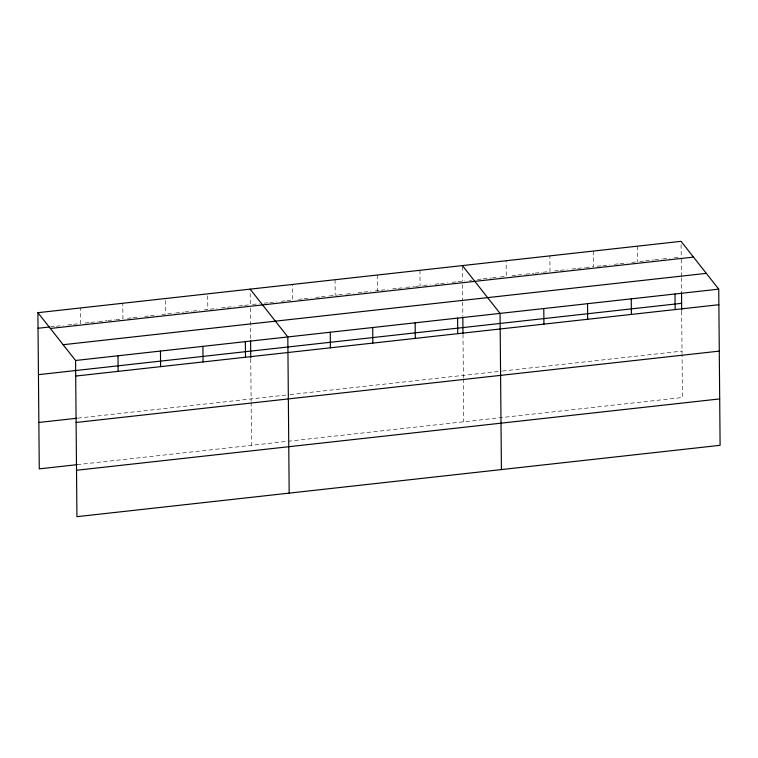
<?xml version="1.0" encoding="UTF-8"?>
<svg xmlns="http://www.w3.org/2000/svg" width="758" height="758" viewBox="0 0 758 758"><rect width="100%" height="100%" fill="white"/><g stroke="black" fill="none" stroke-linecap="round" stroke-linejoin="round"><path stroke-width="0.57" stroke-dasharray="3.79 2.84" d="M50.653 326.859L55.249 326.347M56.395 326.224L63.274 325.457M67.869 324.945L72.455 324.443M73.602 324.31L80.49 323.552L80.348 307.975M85.076 323.041L89.662 322.529M90.808 322.406L97.697 321.638M98.843 321.515L106.869 320.625M108.024 320.492L114.903 319.734M116.05 319.601L122.938 318.843L122.796 303.266M127.524 318.332L132.11 317.82M133.256 317.697L140.145 316.929M144.731 316.418L149.326 315.915M150.472 315.783L157.351 315.025M161.947 314.513L165.386 314.134L165.253 298.557M167.679 313.878L174.567 313.111M175.714 312.988L183.739 312.097M184.886 311.964L191.774 311.206M192.92 311.074L199.799 310.316M204.395 309.804L207.834 309.425L207.701 293.848M210.127 309.169L217.015 308.402M221.601 307.89L226.187 307.388M227.334 307.255L234.222 306.497M238.808 305.986L243.403 305.474M244.55 305.351L250.282 304.716L250.159 290.248M252.575 304.46L259.463 303.693M264.049 303.181L268.645 302.679M269.791 302.546L276.67 301.788M281.256 301.277L285.851 300.765M286.998 300.642L292.73 300.007L292.597 284.43M298.472 299.372L303.058 298.86M304.204 298.728L311.093 297.97M315.679 297.458L320.264 296.946M321.411 296.823L328.299 296.056M329.446 295.933L337.481 295.042M338.627 294.909L345.506 294.151M346.652 294.019L353.541 293.261M358.127 292.749L362.722 292.237M363.868 292.114L370.747 291.347M375.343 290.845L379.929 290.333M381.075 290.2L387.954 289.442M392.549 288.931L397.135 288.419M398.282 288.296L405.17 287.528M406.316 287.405L414.342 286.515M415.498 286.382L422.377 285.624M423.523 285.491L430.411 284.733M434.997 284.222L439.583 283.71M440.73 283.587L447.618 282.819M452.204 282.317L456.799 281.805M457.946 281.673L464.834 280.915M469.439 280.403L471.741 280.147M477.493 279.512L482.097 279.001M483.253 278.868L491.307 277.978M492.454 277.845L499.361 277.087M500.517 276.954L506.268 276.319L506.136 260.743M512.02 275.675L516.624 275.163M517.78 275.04L524.688 274.273M525.834 274.15L533.888 273.25M535.044 273.126L541.951 272.359M543.098 272.226L550.005 271.468L549.872 255.891M554.61 270.957L559.215 270.445M560.361 270.312L567.268 269.545M571.873 269.043L576.478 268.531M577.624 268.398L584.532 267.631M585.688 267.508L593.741 266.617L593.599 251.04M597.19 266.229L601.795 265.717M602.951 265.594L609.849 264.826M614.454 264.315L619.059 263.803M620.215 263.68L627.112 262.912M631.717 262.401L636.322 261.889M639.78 261.51L644.385 260.998M645.532 260.866L653.585 259.975M654.741 259.842L661.649 259.084M662.795 258.952L669.702 258.184M674.307 257.673L678.912 257.161M77.866 418.141L288.969 394.719M290.115 394.596L501.332 371.164M502.488 371.032L682.029 351.115M77.127 464.663L682.437 397.514L682.067 354.592M681.101 244.673L681.215 256.905M681.234 259.227L681.385 276.632M681.395 277.788L681.518 291.707M681.688 311.282L682.058 353.436M637.336 246.189L637.478 261.766M462.408 266.702L462.532 281.171M462.56 284.648L462.702 300.888M462.712 302.044L462.835 315.972M462.996 334.401L463.375 377.692M463.384 378.858L463.763 421.78M419.951 270.303L420.084 285.88M377.493 275.012L377.636 290.589M335.045 279.721L335.188 295.298M250.311 308.193L250.585 339.518M250.756 359.084L251.125 401.238M251.135 402.403L251.514 445.316"/><path stroke-width="1.14" d="M37.9 312.684L681.072 241.328L718.736 289.139L720.1 445.316L76.928 516.672L75.563 360.486L37.9 312.684L39.264 468.861L77.127 464.663M38.033 328.261L49.507 326.982M50.331 328.46L693.504 257.104M63.132 344.71L706.304 273.363M75.563 360.486L718.736 289.139M38.44 374.66L681.613 303.314M75.696 376.063L718.868 304.716M38.857 422.462L76.719 418.264M76.103 422.462L719.276 351.115M76.52 470.263L719.693 398.916M462.399 265.594L500.053 313.395L501.417 469.581M250.149 289.139L287.813 336.94L289.177 493.126M681.527 292.872L681.679 310.136M674.999 293.99L675.141 309.567M631.262 298.841L631.405 314.418M587.526 303.693L587.668 319.27M543.789 308.544L543.931 324.121M462.844 317.128L462.986 333.264M457.605 318.104L457.747 333.681M415.157 322.813L415.299 338.39M372.709 327.522L372.841 343.099M330.261 332.231L330.393 347.808M250.595 340.674L250.746 357.947M245.355 341.65L245.497 357.226M202.907 346.359L203.049 361.936M160.459 351.068L160.601 366.645M118.011 355.777L118.144 371.354"/></g></svg>
